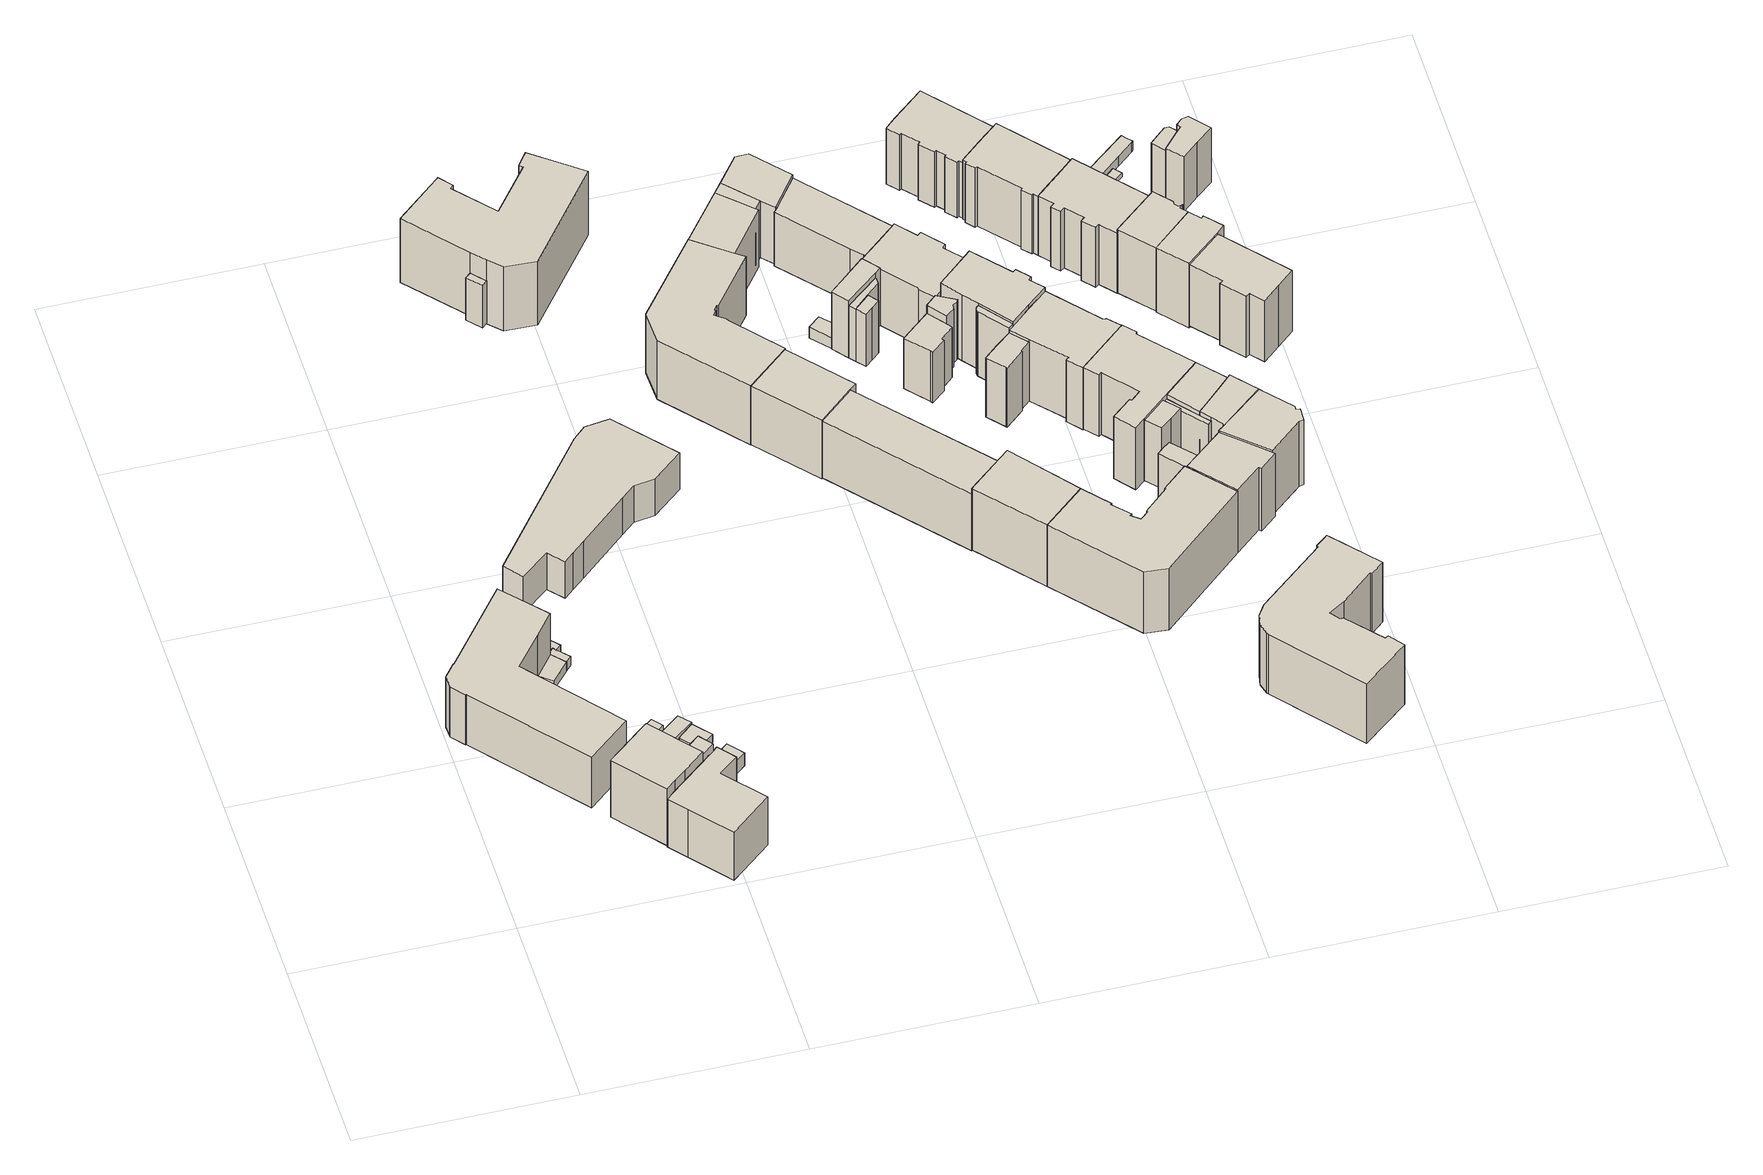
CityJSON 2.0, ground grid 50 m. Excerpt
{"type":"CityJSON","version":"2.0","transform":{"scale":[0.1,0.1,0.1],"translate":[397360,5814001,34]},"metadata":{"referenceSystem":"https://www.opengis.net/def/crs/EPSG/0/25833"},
"CityObjects":{
"building1":{"type":"Building","attributes":{"Gemeindeschluessel":"11000009","BezugspunktDach":"2200","function":"31001_1010","measuredHeight":15.33,"storeysAboveGround":3},"address":[{"country":"Germany","locality":"Berlin","thoroughfareNumber":"10, 9","thoroughfareName":"Baumschulenstraße"},{"country":"Germany","locality":"Berlin","thoroughfareNumber":"2, 2A","thoroughfareName":"Behringstraße"}],"geometry":[{"type":"Solid","lod":"1","boundaries":[[[[0,1,2,3,4,5,6,7,8,9,10,11,12,13,14]],[[15,16,17,18,19,20,21,22,23,24,25,26,27,28,29]],[[15,29,14,13]],[[16,15,13,12]],[[17,16,12,11]],[[18,17,11,10]],[[19,18,10,9]],[[20,19,9,8]],[[21,20,8,7]],[[22,21,7,6]],[[23,22,6,5]],[[24,23,5,4]],[[25,24,4,3]],[[26,25,3,2]],[[27,26,2,1]],[[28,27,1,0]],[[29,28,0,14]]]]}]},
"building2":{"type":"Building","attributes":{"Gemeindeschluessel":"11000009","function":"31001_1010"},"address":[{"country":"Germany","locality":"Berlin","thoroughfareNumber":"4","thoroughfareName":"Behringstraße"}],"children":["building2-1","building2-2"]},
"building2-1":{"type":"BuildingPart","attributes":{"BezugspunktDach":"2200","measuredHeight":18.3,"storeysAboveGround":4},"parents":["building2"],"geometry":[{"type":"MultiSurface","lod":"1","boundaries":[[[30,31,32,33,34,35,36,37]],[[38,39,40,41,42,43,44,45]],[[38,45,37,36]],[[39,38,36,35]],[[40,39,35,34]],[[46,47,48,49,40,34,33]],[[42,41,33,32]],[[43,42,32,31]],[[44,43,31,30]],[[45,44,30,37]],[[41,49,48,47,46]]]}]},
"building2-2":{"type":"BuildingPart","attributes":{"BezugspunktDach":"2200","measuredHeight":16.37,"storeysAboveGround":4},"parents":["building2"],"geometry":[{"type":"Solid","lod":"1","boundaries":[[[[46,50,51,47]],[[52,53,41,48]],[[52,48,47,51]],[[53,52,51,50]],[[41,53,50,46]],[[48,41,46,47]]]]}]},
"building3":{"type":"Building","attributes":{"Gemeindeschluessel":"11000009","BezugspunktDach":"2200","function":"31001_2723","measuredHeight":2.68,"storeysAboveGround":1},"address":[{"country":"Germany","locality":"Berlin","thoroughfareNumber":"9 (1)","thoroughfareName":"Baumschulenstraße"}],"geometry":[{"type":"Solid","lod":"1","boundaries":[[[[54,55,56,57]],[[58,59,60,61]],[[58,61,57,56]],[[59,58,56,55]],[[60,59,55,54]],[[61,60,54,57]]]]}]},
"building4":{"type":"Building","attributes":{"Gemeindeschluessel":"11000009","function":"31001_2054"},"address":[{"country":"Germany","locality":"Berlin","thoroughfareNumber":"97","thoroughfareName":"Baumschulenstraße"}],"children":["building4-1","building4-2"]},
"building4-1":{"type":"BuildingPart","attributes":{"BezugspunktDach":"2200","measuredHeight":4.42,"storeysAboveGround":1},"parents":["building4"],"geometry":[{"type":"MultiSurface","lod":"1","boundaries":[[[62,63,64,65,66,67]],[[68,69,70,71,72,17]],[[68,17,67,66]],[[69,68,66,65]],[[70,69,65,64]],[[73,74,70,64,63]],[[72,71,63,62]],[[17,72,62,67]],[[71,70,74,73]]]}]},
"building4-2":{"type":"BuildingPart","attributes":{"BezugspunktDach":"2200","measuredHeight":2.93,"storeysAboveGround":1},"parents":["building4"],"geometry":[{"type":"MultiSurface","lod":"1","boundaries":[[[75,76,77,78,74,73]],[[70,79,80,81,18,71]],[[79,70,74,78]],[[80,79,78,77]],[[81,80,77,76]],[[18,81,76,75]],[[71,18,75,73]],[[82,70,71,73,74]]]}]},
"building5":{"type":"Building","attributes":{"Gemeindeschluessel":"11000009","BezugspunktDach":"2200","function":"31001_2000","measuredHeight":2.66,"storeysAboveGround":1},"address":[{"country":"Germany","locality":"Berlin","thoroughfareNumber":"97 (1)","thoroughfareName":"Baumschulenstraße"}],"geometry":[{"type":"Solid","lod":"1","boundaries":[[[[56,55,83,77,76,75]],[[84,85,86,87,88,89]],[[84,89,75,76]],[[85,84,76,77]],[[86,85,77,83]],[[87,86,83,55]],[[88,87,55,56]],[[89,88,56,75]]]]}]},
"building6":{"type":"Building","attributes":{"Gemeindeschluessel":"11000009","BezugspunktDach":"2200","function":"31001_1010","measuredHeight":14.58,"storeysAboveGround":4},"address":[{"country":"Germany","locality":"Berlin","thoroughfareNumber":"6","thoroughfareName":"Behringstraße"}],"geometry":[{"type":"Solid","lod":"1","boundaries":[[[[90,91,92,93,94,95,96,97]],[[98,99,100,101,102,103,104,105]],[[98,105,97,96]],[[99,98,96,95]],[[100,99,95,94]],[[101,100,94,93]],[[102,101,93,92]],[[103,102,92,91]],[[104,103,91,90]],[[105,104,90,97]]]]}]},
"building7":{"type":"Building","attributes":{"Gemeindeschluessel":"11000009","BezugspunktDach":"2200","function":"31001_2463","measuredHeight":2.49,"storeysAboveGround":1},"address":[{"country":"Germany","locality":"Berlin","thoroughfareNumber":"9 (2)","thoroughfareName":"Baumschulenstraße"}],"geometry":[{"type":"Solid","lod":"1","boundaries":[[[[106,107,108,109]],[[110,111,112,113]],[[110,113,109,108]],[[111,110,108,107]],[[112,111,107,106]],[[113,112,106,109]]]]}]},
"building8":{"type":"Building","attributes":{"Gemeindeschluessel":"11000009","BezugspunktDach":"2200","function":"31001_2000","measuredHeight":3.86,"storeysAboveGround":1},"address":[{"country":"Germany","locality":"Berlin","thoroughfareNumber":"4 (1)","thoroughfareName":"Behringstraße"}],"geometry":[{"type":"Solid","lod":"1","boundaries":[[[[114,115,116,117,118,119]],[[120,121,122,53,52,123]],[[120,123,119,118]],[[121,120,118,117]],[[122,121,117,116]],[[53,122,116,115]],[[52,53,115,114]],[[123,52,114,119]]]]}]},
"building9":{"type":"Building","attributes":{"Gemeindeschluessel":"11000009","BezugspunktDach":"2200","function":"51009_1611","measuredHeight":2.6,"storeysAboveGround":0},"address":[{"country":"Germany","locality":"Berlin"}],"geometry":[{"type":"Solid","lod":"1","boundaries":[[[[124,125,126,127]],[[128,129,130,131]],[[128,131,127,126]],[[129,128,126,125]],[[130,129,125,124]],[[131,130,124,127]]]]}]},
"building10":{"type":"Building","attributes":{"Gemeindeschluessel":"11000009","BezugspunktDach":"2200","function":"51009_1611","measuredHeight":2.55,"storeysAboveGround":0},"address":[{"country":"Germany","locality":"Berlin"}],"geometry":[{"type":"Solid","lod":"1","boundaries":[[[[132,133,134,135]],[[136,137,138,139]],[[136,139,135,134]],[[137,136,134,133]],[[138,137,133,132]],[[139,138,132,135]]]]}]},
"building11":{"type":"Building","attributes":{"Gemeindeschluessel":"11000009","BezugspunktDach":"2200","function":"31001_2000","measuredHeight":3.91,"storeysAboveGround":1},"address":[{"country":"Germany","locality":"Berlin","thoroughfareNumber":"4 (2)","thoroughfareName":"Behringstraße"}],"geometry":[{"type":"Solid","lod":"1","boundaries":[[[[117,140,141,118]],[[142,143,144,145]],[[142,145,118,141]],[[143,142,141,140]],[[144,143,140,117]],[[145,144,117,118]]]]}]},
"building12":{"type":"Building","attributes":{"name":"S-Bhf. Baumschulenweg","Gemeindeschluessel":"11000009","BezugspunktDach":"2200","function":"31001_3095","measuredHeight":11.12,"storeysAboveGround":1},"address":[{"country":"Germany","locality":"Berlin","thoroughfareNumber":"98","thoroughfareName":"Baumschulenstraße"}],"geometry":[{"type":"Solid","lod":"1","boundaries":[[[[146,147,148,149,150,151,152,153,154,155,156,157,158]],[[159,160,161,162,163,164,165,166,167,168,169,170,171]],[[159,171,158,157]],[[160,159,157,156]],[[161,160,156,155]],[[162,161,155,154]],[[163,162,154,153]],[[164,163,153,152]],[[165,164,152,151]],[[166,165,151,150]],[[167,166,150,149]],[[168,167,149,148]],[[169,168,148,147]],[[170,169,147,146]],[[171,170,146,158]]]]}]},
"building13":{"type":"Building","attributes":{"Gemeindeschluessel":"11000009","function":"31001_1010"},"address":[{"country":"Germany","locality":"Berlin","thoroughfareNumber":"100","thoroughfareName":"Baumschulenstraße"},{"country":"Germany","locality":"Berlin","thoroughfareNumber":"1","thoroughfareName":"Stormstraße"}],"children":["building13-1","building13-2"]},
"building13-1":{"type":"BuildingPart","attributes":{"BezugspunktDach":"2200","measuredHeight":19.4,"storeysAboveGround":4},"parents":["building13"],"geometry":[{"type":"MultiSurface","lod":"1","boundaries":[[[172,173,174,175,176,177,178,179,180,181,182,183,184,185]],[[186,187,188,189,190,191,192,193,194,195,196,197,198,199]],[[186,199,185,184]],[[187,186,184,183]],[[188,187,183,182]],[[189,188,182,181]],[[190,189,181,180]],[[191,190,180,179]],[[192,191,179,178]],[[193,192,178,177]],[[194,193,177,176]],[[195,194,176,175]],[[196,195,175,174]],[[197,196,174,173]],[[200,201,202,203,204,198,197,173,172]],[[199,198,172,185]],[[204,203,202,201,200]]]}]},
"building13-2":{"type":"BuildingPart","attributes":{"BezugspunktDach":"2200","measuredHeight":12.88,"storeysAboveGround":4},"parents":["building13"],"geometry":[{"type":"MultiSurface","lod":"1","boundaries":[[[205,202,201,206]],[[204,203,207,208]],[[204,208,206,201]],[[207,203,202,205]],[[208,207,205,206]],[[209,203,204,201,202]]]}]},
"building14":{"type":"Building","attributes":{"Gemeindeschluessel":"11000009","BezugspunktDach":"2200","function":"31001_1010","measuredHeight":17.87,"storeysAboveGround":4},"address":[{"country":"Germany","locality":"Berlin","thoroughfareNumber":"8A","thoroughfareName":"Baumschulenstraße"},{"country":"Germany","locality":"Berlin","thoroughfareNumber":"1","thoroughfareName":"Glanzstraße"}],"geometry":[{"type":"Solid","lod":"1","boundaries":[[[[210,211,212,213,214,215,216,217,218,219,220,221,222,223,224]],[[225,226,227,228,229,230,231,232,233,234,235,236,237,238,239]],[[225,239,224,223]],[[226,225,223,222]],[[227,226,222,221]],[[228,227,221,220]],[[229,228,220,219]],[[230,229,219,218]],[[231,230,218,217]],[[232,231,217,216]],[[233,232,216,215]],[[234,233,215,214]],[[235,234,214,213]],[[236,235,213,212]],[[237,236,212,211]],[[238,237,211,210]],[[239,238,210,224]]]]}]},
"building15":{"type":"Building","attributes":{"Gemeindeschluessel":"11000009","BezugspunktDach":"2200","function":"31001_1010","measuredHeight":17.8,"storeysAboveGround":4},"address":[{"country":"Germany","locality":"Berlin","thoroughfareNumber":"2","thoroughfareName":"Glanzstraße"}],"geometry":[{"type":"Solid","lod":"1","boundaries":[[[[240,241,242,212,211]],[[243,244,245,246,247]],[[243,247,211,212]],[[244,243,212,242]],[[245,244,242,241]],[[246,245,241,240]],[[247,246,240,211]]]]}]},
"building16":{"type":"Building","attributes":{"Gemeindeschluessel":"11000009","BezugspunktDach":"2200","function":"31001_1010","measuredHeight":18.69,"storeysAboveGround":4},"address":[{"country":"Germany","locality":"Berlin","thoroughfareNumber":"3, 4","thoroughfareName":"Glanzstraße"}],"geometry":[{"type":"Solid","lod":"1","boundaries":[[[[248,249,250,251,252]],[[253,254,255,256,257]],[[253,257,252,251]],[[254,253,251,250]],[[255,254,250,249]],[[256,255,249,248]],[[257,256,248,252]]]]}]},
"building17":{"type":"Building","attributes":{"Gemeindeschluessel":"11000009","BezugspunktDach":"2200","function":"31001_2520","measuredHeight":3.29,"storeysAboveGround":1},"address":[{"country":"Germany","locality":"Berlin","thoroughfareNumber":"8 (1)","thoroughfareName":"Baumschulenstraße"}],"geometry":[{"type":"Solid","lod":"1","boundaries":[[[[258,259,260,261]],[[262,263,264,265]],[[262,265,261,260]],[[263,262,260,259]],[[264,263,259,258]],[[265,264,258,261]]]]}]},
"building18":{"type":"Building","attributes":{"Gemeindeschluessel":"11000009","BezugspunktDach":"2200","function":"31001_1010","measuredHeight":18.7,"storeysAboveGround":4},"address":[{"country":"Germany","locality":"Berlin","thoroughfareNumber":"5","thoroughfareName":"Glanzstraße"}],"geometry":[{"type":"Solid","lod":"1","boundaries":[[[[266,267,268,269,270]],[[271,272,273,274,275]],[[271,275,270,269]],[[272,271,269,268]],[[273,272,268,267]],[[274,273,267,266]],[[275,274,266,270]]]]}]},
"building19":{"type":"Building","attributes":{"Gemeindeschluessel":"11000009","function":"31001_1010"},"address":[{"country":"Germany","locality":"Berlin","thoroughfareNumber":"8","thoroughfareName":"Baumschulenstraße"},{"country":"Germany","locality":"Berlin","thoroughfareNumber":"1, 1A","thoroughfareName":"Scheiblerstraße"}],"children":["building19-1","building19-2","building19-3","building19-4"]},
"building19-1":{"type":"BuildingPart","attributes":{"BezugspunktDach":"2200","measuredHeight":18.01,"storeysAboveGround":4},"parents":["building19"],"geometry":[{"type":"Solid","lod":"1","boundaries":[[[[276,277,278,279,280,281,282,283,284,285,286,287]],[[288,289,290,291,292,293,294,295,296,297,298,299]],[[291,290,284,283]],[[292,291,283,282]],[[293,292,282,281]],[[294,293,281,280]],[[295,294,280,279]],[[296,295,279,278]],[[297,296,278,277]],[[298,297,277,276]],[[299,298,276,287]],[[288,299,287,286]],[[289,288,286,285]],[[290,289,285,284]]]]}]},
"building19-2":{"type":"BuildingPart","attributes":{"BezugspunktDach":"2200","measuredHeight":17.91,"storeysAboveGround":4},"parents":["building19"],"geometry":[{"type":"MultiSurface","lod":"1","boundaries":[[[300,301,302,303,304,305,306]],[[307,308,309,310,311,312,313]],[[307,313,306,305]],[[310,309,303,302]],[[311,310,302,301]],[[312,311,301,300]],[[313,312,300,306]],[[308,314,315,304]],[[315,316,314,307,305]],[[309,308,304,303]]]}]},
"building19-3":{"type":"BuildingPart","attributes":{"BezugspunktDach":"2200","measuredHeight":18.96,"storeysAboveGround":4},"parents":["building19"],"geometry":[{"type":"MultiSurface","lod":"1","boundaries":[[[315,303,317,318,319,305]],[[320,321,322,309,314,307]],[[320,307,305,319]],[[319,320,319,318]],[[309,322,317,303]],[[304,308,304,303,309,303,315]],[[307,305,315,314,315,305]],[[321,320,319,318]],[[323,322,324,321,318,317]],[[314,308,304,315]],[[309,303,304,308,325]]]}]},
"building19-4":{"type":"BuildingPart","attributes":{"BezugspunktDach":"2200","measuredHeight":17.32,"storeysAboveGround":4},"parents":["building19"],"geometry":[{"type":"MultiSurface","lod":"1","boundaries":[[[317,326,327,328,329,319]],[[330,331,290,288,322,320]],[[330,320,319,329]],[[331,330,329,328]],[[290,331,328,327]],[[288,286,285,284,327,326]],[[322,288,326,317]],[[289,285,286,288]],[[289,290,284,285]],[[320,321,318,319]],[[322,317,318,321]]]}]},
"building20":{"type":"Building","attributes":{"Gemeindeschluessel":"11000009","function":"31001_1010"},"address":[{"country":"Germany","locality":"Berlin","thoroughfareNumber":"2","thoroughfareName":"Scheiblerstraße"}],"children":["building20-1","building20-2","building20-3","building20-4"]},
"building20-1":{"type":"BuildingPart","attributes":{"BezugspunktDach":"2200","measuredHeight":18.71,"storeysAboveGround":4},"parents":["building20"],"geometry":[{"type":"Solid","lod":"1","boundaries":[[[[332,333,334,335,336,337,338,339,340,341,342,343,344,345]],[[296,346,294,347,348,349,350,351,352,353,354,355,356,357]],[[296,357,345,344]],[[346,296,344,343]],[[294,346,343,342]],[[347,294,342,341]],[[348,347,341,340]],[[349,348,340,339]],[[350,349,339,338]],[[351,350,338,337]],[[352,351,337,336]],[[353,352,336,335]],[[354,353,335,334]],[[355,354,334,333]],[[356,355,333,332]],[[357,356,332,345]]]]}]},
"building20-2":{"type":"BuildingPart","attributes":{"BezugspunktDach":"2200","measuredHeight":17.47,"storeysAboveGround":4},"parents":["building20"],"geometry":[{"type":"MultiSurface","lod":"1","boundaries":[[[358,359,360,361,362,363]],[[364,357,356,365,366,367]],[[364,367,363,362]],[[357,364,362,361]],[[332,345,357,361,360]],[[365,356,360,359]],[[366,368,369,359,358]],[[367,366,358,363]],[[356,357,345,332]],[[365,369,368,366,370]]]}]},
"building20-3":{"type":"BuildingPart","attributes":{"BezugspunktDach":"2200","measuredHeight":16.08,"storeysAboveGround":4},"parents":["building20"],"geometry":[{"type":"MultiSurface","lod":"1","boundaries":[[[371,372,373,369,368]],[[365,374,375,376,366]],[[374,365,369,373]],[[375,374,373,372]],[[377,378,379,372,371]],[[366,376,371,368]],[[365,366,368,369,380]],[[376,381,378,377]],[[381,375,379,378]]]}]},
"building20-4":{"type":"BuildingPart","attributes":{"BezugspunktDach":"2200","measuredHeight":16.76,"storeysAboveGround":4},"parents":["building20"],"geometry":[{"type":"Solid","lod":"1","boundaries":[[[[382,383,384,379,378,377]],[[381,375,385,386,387,376]],[[385,375,379,384]],[[386,385,384,383]],[[387,386,383,382]],[[376,387,382,377]],[[381,376,377,378]],[[381,378,379,375]]]]}]},
"building21":{"type":"Building","attributes":{"Gemeindeschluessel":"11000009","BezugspunktDach":"2200","function":"31001_1010","measuredHeight":18.66,"storeysAboveGround":4},"address":[{"country":"Germany","locality":"Berlin","thoroughfareNumber":"6","thoroughfareName":"Glanzstraße"},{"country":"Germany","locality":"Berlin","thoroughfareNumber":"12","thoroughfareName":"Rodelbergweg"}],"geometry":[{"type":"Solid","lod":"1","boundaries":[[[[388,389,390,391,392,393,394,395,396,397,398,399,400,267,266]],[[273,401,402,403,404,405,406,407,408,409,410,411,412,413,274]],[[273,274,266,267]],[[401,273,267,400]],[[402,401,400,399]],[[403,402,399,398]],[[404,403,398,397]],[[405,404,397,396]],[[406,405,396,395]],[[407,406,395,394]],[[408,407,394,393]],[[409,408,393,392]],[[410,409,392,391]],[[411,410,391,390]],[[412,411,390,389]],[[413,412,389,388]],[[274,413,388,266]]]]}]},
"building22":{"type":"Building","attributes":{"Gemeindeschluessel":"11000009","function":"31001_1010"},"address":[{"country":"Germany","locality":"Berlin","thoroughfareNumber":"3","thoroughfareName":"Scheiblerstraße"}],"children":["building22-1","building22-2","building22-3","building22-4"]},
"building22-1":{"type":"BuildingPart","attributes":{"BezugspunktDach":"2200","measuredHeight":20.81,"storeysAboveGround":4},"parents":["building22"],"geometry":[{"type":"MultiSurface","lod":"1","boundaries":[[[414,415,416,417,418,419,420,421,422,423,424,425]],[[426,351,427,428,429,430,431,432,433,434,435,436]],[[426,436,425,424]],[[351,426,424,423]],[[427,351,423,422]],[[428,427,422,421]],[[429,428,421,420]],[[430,429,420,419]],[[431,430,419,418]],[[432,431,418,417]],[[433,432,417,416]],[[437,438,416,415]],[[435,434,415,414]],[[436,435,414,425]],[[434,433,438,437]]]}]},
"building22-2":{"type":"BuildingPart","attributes":{"BezugspunktDach":"2200","measuredHeight":17.67,"storeysAboveGround":4},"parents":["building22"],"geometry":[{"type":"MultiSurface","lod":"1","boundaries":[[[439,440,441,442,443,444,445,446,447]],[[448,449,450,451,452,453,454,455,456]],[[448,456,447,446]],[[451,450,444,443]],[[452,451,443,442]],[[453,452,442,441]],[[454,453,441,440]],[[455,454,440,439]],[[456,455,439,447]],[[449,448,457,446,445]],[[450,449,445,444]]]}]},
"building22-3":{"type":"BuildingPart","attributes":{"BezugspunktDach":"2200","measuredHeight":19.5,"storeysAboveGround":4},"parents":["building22"],"geometry":[{"type":"Solid","lod":"1","boundaries":[[[[458,459,460,438,437,461,462,463,464,465]],[[466,467,468,469,434,433,470,471,472,473]],[[466,473,465,464]],[[467,466,464,463]],[[468,467,463,462]],[[469,468,462,461]],[[434,469,461,437]],[[470,433,438,460]],[[471,470,460,459]],[[472,471,459,458]],[[473,472,458,465]],[[434,437,438,433]]]]}]},
"building22-4":{"type":"BuildingPart","attributes":{"BezugspunktDach":"2200","measuredHeight":17.85,"storeysAboveGround":4},"parents":["building22"],"geometry":[{"type":"MultiSurface","lod":"1","boundaries":[[[474,475,476,477,478,479,480,481]],[[482,353,483,484,485,486,450,448]],[[482,448,481,480]],[[353,482,480,479]],[[483,353,479,478]],[[484,483,478,477]],[[485,484,477,476]],[[486,485,476,475]],[[450,486,475,474]],[[446,445,444,487,474,481]],[[488,448,489,449,445,446]],[[449,450,487,444,445]]]}]},
"building23":{"type":"Building","attributes":{"Gemeindeschluessel":"11000009","function":"31001_1010"},"address":[{"country":"Germany","locality":"Berlin","thoroughfareNumber":"4","thoroughfareName":"Scheiblerstraße"}],"children":["building23-1","building23-2"]},
"building23-1":{"type":"BuildingPart","attributes":{"BezugspunktDach":"2200","measuredHeight":19.71,"storeysAboveGround":4},"parents":["building23"],"geometry":[{"type":"Solid","lod":"1","boundaries":[[[[490,491,492,493,494,495,496,497,498,499,500,501,502]],[[503,504,505,506,507,508,509,510,511,512,513,514,515]],[[503,515,502,501]],[[504,503,501,500]],[[505,504,500,499]],[[506,505,499,498]],[[507,506,498,497]],[[508,507,497,496]],[[509,508,496,495]],[[510,509,495,494]],[[511,510,494,493]],[[512,511,493,492]],[[513,512,492,491]],[[514,513,491,490]],[[515,516,517,514,490,502]],[[514,517,516,515]]]]}]},
"building23-2":{"type":"BuildingPart","attributes":{"BezugspunktDach":"2200","measuredHeight":20.09,"storeysAboveGround":4},"parents":["building23"],"geometry":[{"type":"MultiSurface","lod":"1","boundaries":[[[518,519,520,521,517,516,522,523]],[[524,515,514,525,526,527,528,529]],[[524,529,523,522]],[[515,524,522,516]],[[525,514,517,521]],[[526,525,521,520]],[[527,526,520,519]],[[528,527,519,518]],[[529,528,518,523]],[[530,514,515,531,516,517]]]}]},
"building24":{"type":"Building","attributes":{"Gemeindeschluessel":"11000009","BezugspunktDach":"2200","function":"31001_1010","measuredHeight":18.22,"storeysAboveGround":4},"address":[{"country":"Germany","locality":"Berlin","thoroughfareNumber":"7","thoroughfareName":"Glanzstraße"},{"country":"Germany","locality":"Berlin","thoroughfareNumber":"11","thoroughfareName":"Rodelbergweg"}],"geometry":[{"type":"Solid","lod":"1","boundaries":[[[[532,533,534,535,536,537,538,539,540,541,542,543,544,545,546,547,548,549,550,551]],[[552,553,554,555,556,557,558,559,560,561,562,563,564,565,566,567,568,569,570,571]],[[552,571,551,550]],[[553,552,550,549]],[[554,553,549,548]],[[555,554,548,547]],[[556,555,547,546]],[[557,556,546,545]],[[558,557,545,544]],[[559,558,544,543]],[[560,559,543,542]],[[561,560,542,541]],[[562,561,541,540]],[[563,562,540,539]],[[564,563,539,538]],[[565,564,538,537]],[[566,565,537,536]],[[567,566,536,535]],[[568,567,535,534]],[[569,568,534,533]],[[570,569,533,532]],[[571,570,532,551]]]]}]},
"building25":{"type":"Building","attributes":{"Gemeindeschluessel":"11000009","BezugspunktDach":"2200","function":"31001_1010","measuredHeight":18.77,"storeysAboveGround":4},"address":[{"country":"Germany","locality":"Berlin","thoroughfareNumber":"5","thoroughfareName":"Scheiblerstraße"}],"geometry":[{"type":"Solid","lod":"1","boundaries":[[[[572,573,574,575,576,577,578,579,580,581,582,583,584,585]],[[586,587,588,589,590,591,592,593,594,595,596,597,598,599]],[[586,599,585,584]],[[587,586,584,583]],[[588,587,583,582]],[[589,588,582,581]],[[590,589,581,580]],[[591,590,580,579]],[[592,591,579,578]],[[593,592,578,577]],[[594,593,577,576]],[[595,594,576,575]],[[596,595,575,574]],[[597,596,574,573]],[[598,597,573,572]],[[599,598,572,585]]]]}]},
"building26":{"type":"Building","attributes":{"Gemeindeschluessel":"11000009","BezugspunktDach":"2200","function":"31001_1010","measuredHeight":18.73,"storeysAboveGround":4},"address":[{"country":"Germany","locality":"Berlin","thoroughfareNumber":"28","thoroughfareName":"Scheiblerstraße"}],"geometry":[{"type":"Solid","lod":"1","boundaries":[[[[600,601,602,603,604,605,606,607,608,609,610,611,612,613,614,615,616,617,618]],[[619,620,621,622,623,624,625,626,627,628,629,630,631,632,633,634,635,636,637]],[[619,637,618,617]],[[620,619,617,616]],[[621,620,616,615]],[[622,621,615,614]],[[623,622,614,613]],[[624,623,613,612]],[[625,624,612,611]],[[626,625,611,610]],[[627,626,610,609]],[[628,627,609,608]],[[629,628,608,607]],[[630,629,607,606]],[[631,630,606,605]],[[632,631,605,604]],[[633,632,604,603]],[[634,633,603,602]],[[635,634,602,601]],[[636,635,601,600]],[[637,636,600,618]]]]}]},
"building27":{"type":"Building","attributes":{"Gemeindeschluessel":"11000009","function":"31001_1010"},"address":[{"country":"Germany","locality":"Berlin","thoroughfareNumber":"10","thoroughfareName":"Rodelbergweg"},{"country":"Germany","locality":"Berlin","thoroughfareNumber":"6","thoroughfareName":"Scheiblerstraße"}],"children":["building27-1","building27-2","building27-3","building27-4","building27-5","building27-6","building27-7"]},
"building27-1":{"type":"BuildingPart","attributes":{"BezugspunktDach":"2200","measuredHeight":21.29,"storeysAboveGround":4},"parents":["building27"],"geometry":[{"type":"MultiSurface","lod":"1","boundaries":[[[638,639,640,641,642,643,644,645,646]],[[647,648,649,650,651,652,653,654,655]],[[647,655,646,645]],[[648,647,645,644]],[[650,656,657,642]],[[651,650,642,641]],[[652,651,641,640]],[[653,652,640,639]],[[654,653,639,638]],[[655,654,638,646]],[[649,648,644,643]],[[649,643,657,656]]]}]},
"building27-2":{"type":"BuildingPart","attributes":{"BezugspunktDach":"2200","measuredHeight":19.7,"storeysAboveGround":4},"parents":["building27"],"geometry":[{"type":"MultiSurface","lod":"1","boundaries":[[[658,659,660,661,662,663,664,665,666,667]],[[668,669,670,671,672,673,674,675,656,648]],[[668,648,667,666]],[[669,676,677,678,679,668,666,665],[676,669,680,677]],[[681,680,669,665,664]],[[671,670,664,663]],[[672,671,663,662]],[[673,672,662,661]],[[674,673,661,660]],[[675,674,660,659]],[[656,675,659,658]],[[644,643,657,658,667]],[[680,669,676,677]],[[682,678,677,676]],[[668,679,678,682]],[[670,669,680,681]],[[648,649,643,644]],[[649,656,657,643,683]]]}]},
"building27-3":{"type":"BuildingPart","attributes":{"BezugspunktDach":"2200","measuredHeight":19.8,"storeysAboveGround":4},"parents":["building27"],"geometry":[{"type":"MultiSurface","lod":"1","boundaries":[[[684,685,679,678,677,680,681,686,687,688,689,690,691]],[[692,693,694,695,696,670,669,676,682,668,697,698,699]],[[695,694,688,687]],[[696,695,687,686]],[[670,696,686,681]],[[697,668,679,685]],[[698,697,685,684]],[[700,701,698,684,691]],[[692,699,691,690]],[[693,702,692,690,689]],[[693,689,688,694]],[[669,670,681,680]],[[676,669,680,677]],[[682,676,703,677,678]],[[668,704,682,678,679]],[[699,698,701,700]]]}]},
"building27-4":{"type":"BuildingPart","attributes":{"BezugspunktDach":"2200","measuredHeight":19.83,"storeysAboveGround":4},"parents":["building27"],"geometry":[{"type":"MultiSurface","lod":"1","boundaries":[[[705,706,580,707,708,709]],[[710,711,712,694,699,713]],[[710,713,709,708]],[[711,710,708,707]],[[712,711,707,580]],[[694,712,580,706]],[[699,691,690,689,688,694,706,705]],[[714,700,699,705,709]],[[715,692,690,691,699]],[[692,693,689,690,716]],[[717,693,694,688,689]],[[713,699,700,714]]]}]},
"building27-5":{"type":"BuildingPart","attributes":{"BezugspunktDach":"2200","measuredHeight":17.56,"storeysAboveGround":4},"parents":["building27"],"geometry":[{"type":"MultiSurface","lod":"1","boundaries":[[[718,719,701,714,720]],[[713,698,721,722,723]],[[713,723,720,714]],[[721,698,701,719]],[[722,721,719,718]],[[698,699,700,701]],[[713,714,700,699]],[[723,722,718,720]]]}]},
"building27-6":{"type":"BuildingPart","attributes":{"BezugspunktDach":"2200","measuredHeight":20.04,"storeysAboveGround":4},"parents":["building27"],"geometry":[{"type":"MultiSurface","lod":"1","boundaries":[[[724,725,726,727,728,729]],[[730,723,722,731,732,733]],[[730,733,729,728]],[[723,730,728,727]],[[718,720,723,727,726]],[[731,722,726,725]],[[732,731,725,724]],[[733,732,724,729]],[[722,723,720,718]]]}]},
"building27-7":{"type":"BuildingPart","attributes":{"BezugspunktDach":"2200","measuredHeight":19.49,"storeysAboveGround":4},"parents":["building27"],"geometry":[{"type":"Solid","lod":"1","boundaries":[[[[734,735,736,737,738,739,740]],[[741,742,647,743,655,744,745]],[[741,745,740,739]],[[742,741,739,738]],[[647,742,738,737]],[[743,647,737,736]],[[655,743,736,735]],[[744,655,735,734]],[[745,744,734,740]]]]}]},
"building28":{"type":"Building","attributes":{"Gemeindeschluessel":"11000009","BezugspunktDach":"2200","function":"31001_1010","measuredHeight":19.66,"storeysAboveGround":4},"address":[{"country":"Germany","locality":"Berlin","thoroughfareNumber":"27","thoroughfareName":"Scheiblerstraße"}],"geometry":[{"type":"Solid","lod":"1","boundaries":[[[[746,747,748,749,750,751,752,753,754,755,756,757,758,759,760]],[[761,762,763,764,765,766,767,768,769,770,771,772,773,774,775]],[[761,775,760,759]],[[762,761,759,758]],[[763,762,758,757]],[[764,763,757,756]],[[765,764,756,755]],[[766,765,755,754]],[[767,766,754,753]],[[768,767,753,752]],[[769,768,752,751]],[[770,769,751,750]],[[771,770,750,749]],[[772,771,749,748]],[[773,772,748,747]],[[774,773,747,746]],[[775,774,746,760]]]]}]},
"building29":{"type":"Building","attributes":{"Gemeindeschluessel":"11000009","BezugspunktDach":"2200","function":"31001_1010","measuredHeight":19.84,"storeysAboveGround":4},"address":[{"country":"Germany","locality":"Berlin","thoroughfareNumber":"26","thoroughfareName":"Scheiblerstraße"}],"geometry":[{"type":"Solid","lod":"1","boundaries":[[[[776,777,778,779,780,781,782,783,784,785,786,787,788,789,790,791,792]],[[793,794,764,795,796,797,798,799,800,801,802,803,804,805,806,807,766]],[[793,766,792,791]],[[794,793,791,790]],[[764,794,790,789]],[[795,764,789,788]],[[796,795,788,787]],[[797,796,787,786]],[[798,797,786,785]],[[799,798,785,784]],[[800,799,784,783]],[[801,800,783,782]],[[802,801,782,781]],[[803,802,781,780]],[[804,803,780,779]],[[805,804,779,778]],[[806,805,778,777]],[[807,806,777,776]],[[766,807,776,792]]]]}]},
"building30":{"type":"Building","attributes":{"Gemeindeschluessel":"11000009","function":"31001_1010"},"address":[{"country":"Germany","locality":"Berlin","thoroughfareNumber":"25","thoroughfareName":"Scheiblerstraße"}],"children":["building30-1","building30-2"]},
"building30-1":{"type":"BuildingPart","attributes":{"BezugspunktDach":"2200","measuredHeight":19.63,"storeysAboveGround":5},"parents":["building30"],"geometry":[{"type":"MultiSurface","lod":"1","boundaries":[[[808,809,810,811,812,813,814]],[[815,816,817,818,819,820,821]],[[815,821,814,822,823]],[[816,815,813,812]],[[817,816,812,811]],[[818,817,811,810]],[[819,818,810,809]],[[820,819,809,808]],[[821,820,808,814]],[[823,822,814,813]]]}]},
"building30-2":{"type":"BuildingPart","attributes":{"BezugspunktDach":"2200","measuredHeight":19.29,"storeysAboveGround":5},"parents":["building30"],"geometry":[{"type":"Solid","lod":"1","boundaries":[[[[814,813,824,825,826,827,828,829,830,831]],[[832,833,834,835,836,837,838,823,822,839]],[[832,839,831,830]],[[833,832,830,829]],[[834,833,829,828]],[[835,834,828,827]],[[836,835,827,826]],[[837,836,826,825]],[[838,837,825,824]],[[823,838,824,813]],[[839,822,814,831]],[[823,813,814,822]]]]}]},
"building31":{"type":"Building","attributes":{"Gemeindeschluessel":"11000009","BezugspunktDach":"2200","function":"31001_1010","measuredHeight":20.25,"storeysAboveGround":4},"address":[{"country":"Germany","locality":"Berlin","thoroughfareNumber":"24","thoroughfareName":"Scheiblerstraße"}],"geometry":[{"type":"Solid","lod":"1","boundaries":[[[[840,841,842,843,844,845,846,847,848,849]],[[850,851,852,853,854,855,856,857,858,859]],[[850,859,849,848]],[[851,850,848,847]],[[852,851,847,846]],[[853,852,846,845]],[[854,853,845,844]],[[855,854,844,843]],[[856,855,843,842]],[[857,856,842,841]],[[858,857,841,840]],[[859,858,840,849]]]]}]},
"building32":{"type":"Building","attributes":{"Gemeindeschluessel":"11000009","BezugspunktDach":"2200","function":"31001_2000","measuredHeight":1.12,"storeysAboveGround":1},"address":[{"country":"Germany","locality":"Berlin","thoroughfareNumber":"254 (1)","thoroughfareName":"Köpenicker Landstraße"}],"geometry":[{"type":"Solid","lod":"1","boundaries":[[[[860,861,862,863]],[[864,865,866,867]],[[864,867,863,862]],[[865,864,862,861]],[[866,865,861,860]],[[867,866,860,863]]]]}]},
"building33":{"type":"Building","attributes":{"Gemeindeschluessel":"11000009","BezugspunktDach":"2200","function":"31001_2000","measuredHeight":3.61,"storeysAboveGround":1},"address":[{"country":"Germany","locality":"Berlin","thoroughfareNumber":"252 (2)","thoroughfareName":"Köpenicker Landstraße"}],"geometry":[{"type":"Solid","lod":"1","boundaries":[[[[868,869,870,871,872,873,874,875]],[[876,877,878,879,880,881,882,883]],[[876,883,875,874]],[[877,876,874,873]],[[878,877,873,872]],[[879,878,872,871]],[[880,879,871,870]],[[881,880,870,869]],[[882,881,869,868]],[[883,882,868,875]]]]}]},
"building34":{"type":"Building","attributes":{"Gemeindeschluessel":"11000009","function":"31001_1010"},"address":[{"country":"Germany","locality":"Berlin","thoroughfareNumber":"254 (2)","thoroughfareName":"Köpenicker Landstraße"}],"children":["building34-1","building34-2"]},
"building34-1":{"type":"BuildingPart","attributes":{"BezugspunktDach":"2200","measuredHeight":18.44,"storeysAboveGround":4},"parents":["building34"],"geometry":[{"type":"MultiSurface","lod":"1","boundaries":[[[884,885,886,887,888,889,890,891,892,893,894]],[[895,896,897,898,899,900,901,902,903,904,905]],[[895,905,894,893]],[[906,907,893,892]],[[908,906,896,892,891]],[[898,909,908,897,891,890]],[[899,898,890,889]],[[900,899,889,888]],[[901,900,888,887]],[[902,901,887,886]],[[903,902,886,885]],[[904,903,885,884]],[[905,904,884,894]],[[896,895,907,906]],[[897,896,906,908]],[[897,908,909,898]]]}]},
"building34-2":{"type":"BuildingPart","attributes":{"BezugspunktDach":"2200","measuredHeight":14.81,"storeysAboveGround":4},"parents":["building34"],"geometry":[{"type":"MultiSurface","lod":"1","boundaries":[[[907,908,909,910,911,912]],[[913,914,898,897,895,915]],[[913,915,912,911]],[[914,913,911,910]],[[898,914,910,909]],[[915,895,907,912]],[[897,898,909,908]],[[896,906,907,895]],[[897,908,906,896]]]}]}
},
"vertices":[
[9,594,163],[10,569,163],[10,566,163],[36,535,163],[37,536,163],[242,289,163],[341,373,163],[166,584,163],[227,661,163],[269,715,163],[265,719,163],[181,814,163],[35,627,163],[34,628,163],[9,596,163],[34,628,10],[35,627,10],[181,814,10],[265,719,10],[269,715,10],[227,661,10],[166,584,10],[341,373,10],[242,289,10],[37,536,10],[36,535,10],[10,566,10],[10,569,10],[9,594,10],[9,596,10],
[366,140,184],[389,160,184],[416,182,184],[466,224,184],[374,335,184],[350,316,184],[324,294,184],[273,252,184],[324,294,11],[350,316,11],[374,335,11],[466,224,11],[416,182,11],[389,160,11],[366,140,11],[273,252,11],[466,224,175],[441,254,175],[441,254,11],[460,231,11],
[496,248,175],[471,279,175],[471,279,11],[496,248,11],
[257,639,39],[296,684,39],[269,715,39],[227,661,39],[269,715,12],[296,684,12],[257,639,12],[227,661,12],
[209,783,47],[236,752,47],[261,775,47],[271,784,47],[221,845,47],[181,814,47],[221,845,10],[271,784,10],[261,775,10],[236,752,10],[209,783,10],[236,752,39],[261,775,39],
[265,719,39],[279,731,39],[285,724,39],[297,735,39],[297,735,10],[285,724,10],[279,731,10],[261,775,38],
[309,697,39],[279,731,13],[285,724,13],[309,697,13],[296,684,13],[269,715,13],[265,719,13],
[400,99,154],[475,9,154],[571,89,154],[493,182,154],[538,218,154],[506,257,154],[496,248,154],[366,140,154],[496,248,8],[506,257,8],[538,218,8],[493,182,8],[571,89,8],[475,9,8],[400,99,8],[366,140,8],
[408,424,39],[443,453,39],[424,477,39],[388,448,39],[424,477,14],[443,453,14],[408,424,14],[388,448,14],
[471,279,49],[496,248,49],[506,257,49],[536,282,49],[507,317,49],[467,284,49],[507,317,11],[536,282,11],[506,257,11],[467,284,11],
[456,408,40],[503,445,40],[480,471,40],[433,434,40],[480,471,14],[503,445,14],[456,408,14],[433,434,14],
[500,370,39],[536,401,39],[502,441,39],[466,410,39],[502,441,14],[536,401,14],[500,370,14],[466,410,14],
[584,322,49],[555,357,49],[555,357,10],[584,322,10],[536,282,10],[507,317,10],
[255,877,114],[321,931,114],[352,896,114],[375,917,114],[405,943,114],[517,1043,114],[549,1071,114],[597,1078,114],[667,1137,114],[552,1271,114],[494,1263,114],[464,1235,114],[222,919,114],[464,1235,3],[494,1263,3],[552,1271,3],[667,1137,3],[597,1078,3],[549,1071,3],[517,1043,3],[405,943,3],[375,917,3],[352,896,3],[321,931,3],[255,877,3],[222,919,3],
[376,1736,200],[403,1705,200],[432,1676,200],[505,1673,200],[677,1897,200],[564,1984,200],[541,1952,200],[549,1945,200],[464,1835,200],[385,1925,200],[393,1932,200],[367,1963,200],[364,1960,200],[260,1869,200],[364,1960,6],[367,1963,6],[393,1932,6],[385,1925,6],[464,1835,6],[549,1945,6],[541,1952,6],[564,1984,6],[677,1897,6],[505,1673,6],[432,1676,6],[403,1705,6],[376,1736,6],[260,1869,6],[376,1736,115],[376,1736,137],[403,1705,137],[403,1705,8],[376,1736,8],
[391,1694,137],[363,1725,137],[391,1694,8],[363,1725,8],[403,1705,38],
[691,1401,183],[845,1221,183],[942,1305,183],[944,1307,183],[850,1418,183],[847,1423,183],[825,1440,183],[832,1451,183],[830,1454,183],[838,1466,183],[842,1464,183],[935,1586,183],[915,1601,183],[831,1666,183],[688,1481,183],[831,1666,4],[915,1601,4],[935,1586,4],[842,1464,4],[838,1466,4],[830,1454,4],[832,1451,4],[825,1440,4],[847,1423,4],[850,1418,4],[944,1307,4],[942,1305,4],[845,1221,4],[691,1401,4],[688,1481,4],
[963,1085,183],[1044,1156,183],[1059,1169,183],[942,1305,5],[1059,1169,5],[1044,1156,5],[963,1085,5],[845,1221,5],
[1210,797,182],[1252,833,182],[1293,869,182],[1044,1156,182],[963,1085,182],[1044,1156,9],[1293,869,9],[1252,833,9],[1210,797,9],[963,1085,9],
[1081,1440,43],[1110,1465,43],[1071,1506,43],[1044,1482,43],[1071,1506,10],[1110,1465,10],[1081,1440,10],[1044,1482,10],
[1334,653,199],[1430,736,199],[1311,884,199],[1293,869,199],[1210,797,199],[1293,869,12],[1311,884,12],[1430,736,12],[1334,653,12],[1210,797,12],
[1155,1559,173],[1177,1534,173],[1182,1528,173],[1221,1562,173],[1261,1597,173],[1254,1603,173],[1231,1629,173],[1108,1772,173],[1093,1789,173],[1061,1746,173],[1033,1708,173],[1029,1704,173],[1033,1708,9],[1061,1746,9],[1093,1789,9],[1108,1772,9],[1231,1629,9],[1254,1603,9],[1261,1597,9],[1221,1562,9],[1182,1528,9],[1177,1534,9],[1155,1559,9],[1029,1704,9],
[873,1633,182],[915,1601,182],[997,1710,182],[992,1715,182],[959,1747,182],[921,1783,182],[831,1666,182],[921,1783,9],[959,1747,9],[992,1715,9],[997,1710,9],[915,1601,9],[873,1633,9],[831,1666,9],[957,1749,9],[957,1749,182],[957,1749,41],
[1007,1735,182],[973,1771,182],[940,1807,182],[940,1807,9],[973,1771,9],[1007,1735,9],[1007,1735,124],[1004,1739,9],[968,1738,9],
[1033,1708,182],[1093,1789,182],[1020,1873,182],[989,1872,182],[989,1872,9],[1020,1873,9],
[1198,1479,181],[1260,1404,181],[1260,1400,181],[1287,1368,181],[1337,1411,181],[1385,1453,181],[1341,1503,181],[1348,1511,181],[1308,1558,181],[1299,1551,181],[1261,1597,181],[1215,1556,181],[1182,1528,181],[1168,1516,181],[1215,1556,9],[1299,1551,9],[1308,1558,9],[1348,1511,9],[1341,1503,9],[1385,1453,9],[1337,1411,9],[1287,1368,9],[1260,1400,9],[1260,1404,9],[1198,1479,9],[1168,1516,9],
[1109,1405,183],[1185,1468,183],[1198,1479,183],[1168,1516,183],[1110,1465,183],[1081,1440,183],[1110,1465,9],[1185,1468,9],[1109,1405,9],[1081,1440,9],[1109,1405,169],[1185,1468,169],[1114,1409,9],
[1120,1392,169],[1156,1424,169],[1185,1450,169],[1185,1450,9],[1156,1424,9],[1120,1392,9],[1120,1392,168],[1138,1408,168],[1156,1424,168],[1185,1468,67],[1138,1408,9],
[1138,1371,168],[1155,1386,168],[1173,1402,168],[1173,1402,9],[1155,1386,9],[1138,1371,9],
[1494,468,199],[1548,464,199],[1746,640,199],[1658,741,199],[1600,690,199],[1602,688,199],[1546,637,199],[1548,634,199],[1529,617,199],[1509,633,199],[1514,637,199],[1478,675,199],[1481,677,199],[1481,677,12],[1478,675,12],[1514,637,12],[1509,633,12],[1529,617,12],[1548,634,12],[1546,637,12],[1602,688,12],[1600,690,12],[1658,741,12],[1746,640,12],[1548,464,12],[1494,468,12],
[1337,1334,209],[1363,1301,209],[1419,1230,209],[1464,1270,209],[1510,1309,209],[1483,1340,209],[1490,1346,209],[1464,1376,209],[1457,1370,209],[1385,1453,209],[1343,1416,209],[1302,1380,209],[1343,1416,9],[1457,1370,9],[1464,1376,9],[1490,1346,9],[1483,1340,9],[1510,1309,9],[1464,1270,9],[1419,1230,9],[1363,1301,9],[1337,1334,9],[1302,1380,9],[1363,1301,204],[1419,1230,204],
[1241,1238,162],[1245,1233,162],[1277,1260,162],[1273,1266,162],[1303,1293,162],[1295,1305,162],[1283,1320,162],[1263,1346,162],[1197,1289,162],[1263,1346,9],[1283,1320,9],[1295,1305,9],[1303,1293,9],[1273,1266,9],[1277,1260,9],[1245,1233,9],[1241,1238,9],[1197,1289,9],[1263,1346,53],
[1356,1285,204],[1357,1282,204],[1408,1221,204],[1361,1299,204],[1358,1297,204],[1356,1294,204],[1355,1291,204],[1355,1288,204],[1355,1291,9],[1356,1294,9],[1358,1297,9],[1361,1299,9],[1408,1221,9],[1357,1282,9],[1356,1285,9],[1355,1288,9],
[1295,1305,187],[1314,1321,187],[1315,1331,187],[1327,1340,187],[1329,1344,187],[1287,1368,187],[1284,1365,187],[1263,1346,187],[1284,1365,9],[1329,1344,9],[1327,1340,9],[1315,1331,9],[1314,1321,9],[1295,1305,102],[1263,1346,102],[1282,1321,9],
[1441,1183,198],[1507,1110,198],[1500,1105,198],[1528,1073,198],[1585,1123,198],[1635,1166,198],[1639,1170,198],[1613,1198,198],[1607,1197,198],[1510,1309,198],[1459,1265,198],[1408,1221,198],[1408,1220,198],[1408,1221,10],[1459,1265,10],[1510,1309,10],[1607,1197,10],[1613,1198,10],[1639,1170,10],[1635,1166,10],[1585,1123,10],[1528,1073,10],[1500,1105,10],[1507,1110,10],[1441,1183,10],[1408,1220,10],[1408,1220,190],[1441,1183,190],
[1375,1124,190],[1376,1122,190],[1419,1160,190],[1418,1163,190],[1374,1192,190],[1341,1163,190],[1374,1192,10],[1418,1163,10],[1419,1160,10],[1376,1122,10],[1375,1124,10],[1341,1163,10],[1441,1183,44],[1408,1220,100],
[1696,230,197],[1699,226,197],[1859,33,197],[1966,121,197],[1940,155,197],[1932,150,197],[1863,230,197],[1856,229,197],[1839,251,197],[1877,276,197],[1952,341,197],[1955,338,197],[1985,364,197],[1897,465,197],[1893,470,197],[1865,447,197],[1867,443,197],[1712,311,197],[1694,284,197],[1689,256,197],[1694,284,15],[1712,311,15],[1867,443,15],[1865,447,15],[1893,470,15],[1897,465,15],[1985,364,15],[1955,338,15],[1952,341,15],[1877,276,15],[1839,251,15],[1856,229,15],[1863,230,15],[1932,150,15],[1940,155,15],[1966,121,15],[1859,33,15],[1699,226,15],[1696,230,15],[1689,256,15],
[1555,1043,200],[1561,1048,200],[1624,974,200],[1601,953,200],[1597,957,200],[1552,918,200],[1588,874,200],[1612,894,200],[1760,1024,200],[1661,1137,200],[1664,1142,200],[1639,1170,200],[1635,1166,200],[1528,1073,200],[1635,1166,12],[1639,1170,12],[1664,1142,12],[1661,1137,12],[1760,1024,12],[1612,894,12],[1588,874,12],[1552,918,12],[1597,957,12],[1601,953,12],[1624,974,12],[1561,1048,12],[1555,1043,12],[1528,1073,12],
[1341,1844,179],[1345,1848,179],[1376,1813,179],[1371,1808,179],[1399,1777,179],[1403,1781,179],[1419,1763,179],[1415,1759,179],[1436,1736,179],[1440,1739,179],[1447,1732,179],[1468,1750,179],[1518,1794,179],[1539,1812,179],[1416,1956,179],[1394,1937,179],[1344,1894,179],[1322,1874,179],[1318,1870,179],[1322,1874,10],[1344,1894,10],[1394,1937,10],[1416,1956,10],[1539,1812,10],[1518,1794,10],[1468,1750,10],[1447,1732,10],[1440,1739,10],[1436,1736,10],[1415,1759,10],[1419,1763,10],[1403,1781,10],[1399,1777,10],[1371,1808,10],[1376,1813,10],[1345,1848,10],[1341,1844,10],[1318,1870,10],
[1704,688,204],[1746,640,204],[1806,692,204],[1811,687,204],[1850,721,204],[1799,769,204],[1752,812,204],[1694,763,204],[1662,736,204],[1694,763,13],[1752,812,13],[1799,769,13],[1850,721,13],[1811,687,13],[1806,692,13],[1746,640,13],[1704,688,13],[1662,736,13],[1845,726,13],[1845,726,204],
[1845,726,210],[1921,792,210],[1932,794,210],[1933,827,210],[1923,828,210],[1924,837,210],[1865,904,210],[1864,905,210],[1769,825,210],[1752,812,210],[1769,825,13],[1864,905,13],[1865,904,13],[1924,837,13],[1923,828,13],[1933,827,13],[1932,794,13],[1921,792,13],[1843,888,13],[1843,888,199],[1796,848,199],[1769,825,199],[1864,905,199],[1865,904,199],[1796,848,13],[1799,769,57],
[1749,862,199],[1768,839,199],[1872,910,199],[1819,971,199],[1812,964,199],[1794,946,199],[1749,903,199],[1730,885,199],[1749,903,13],[1794,946,13],[1812,964,13],[1819,971,13],[1872,910,13],[1768,839,13],[1749,862,13],[1730,885,13],[1730,885,188],[1749,862,188],[1761,915,13],[1843,888,101],[1778,833,13],
[1730,885,200],[1812,964,200],[1718,987,200],[1691,963,200],[1676,950,200],[1691,963,13],[1718,987,13],[1760,1024,13],[1676,950,13],[1676,950,188],[1739,893,13],[1749,903,64],[1794,946,46],
[1695,907,188],[1741,855,188],[1664,940,188],[1741,855,13],[1695,907,13],[1664,940,13],
[1641,862,197],[1668,884,197],[1695,907,197],[1664,940,197],[1638,917,197],[1612,894,197],[1638,917,13],[1668,884,13],[1641,862,13],[1612,894,13],
[1658,741,198],[1662,736,198],[1701,724,198],[1694,763,198],[1645,817,198],[1629,805,198],[1614,792,198],[1629,805,13],[1645,817,13],[1701,724,13],[1658,741,13],[1614,792,13],
[1454,1724,187],[1450,1721,187],[1466,1702,187],[1471,1704,187],[1545,1619,187],[1542,1616,187],[1561,1596,187],[1564,1598,187],[1572,1588,187],[1619,1629,187],[1666,1671,187],[1543,1815,187],[1539,1812,187],[1495,1774,187],[1447,1732,187],[1495,1774,7],[1539,1812,7],[1543,1815,7],[1666,1671,7],[1619,1629,7],[1572,1588,7],[1564,1598,7],[1561,1596,7],[1542,1616,7],[1545,1619,7],[1471,1704,7],[1466,1702,7],[1450,1721,7],[1454,1724,7],[1447,1732,7],
[1598,1558,189],[1589,1550,189],[1605,1532,189],[1615,1539,189],[1648,1501,189],[1640,1494,189],[1664,1467,189],[1672,1474,189],[1703,1438,189],[1718,1451,189],[1785,1508,189],[1800,1521,189],[1669,1673,189],[1666,1671,189],[1654,1660,189],[1588,1602,189],[1572,1588,189],[1588,1602,7],[1654,1660,7],[1669,1673,7],[1800,1521,7],[1785,1508,7],[1718,1451,7],[1703,1438,7],[1672,1474,7],[1664,1467,7],[1640,1494,7],[1648,1501,7],[1615,1539,7],[1605,1532,7],[1589,1550,7],[1598,1558,7],
[1822,1302,202],[1903,1372,202],[1921,1389,202],[1887,1428,202],[1882,1422,202],[1860,1447,202],[1767,1365,202],[1860,1447,6],[1882,1422,6],[1887,1428,6],[1921,1389,6],[1903,1372,6],[1822,1302,6],[1767,1365,6],[1767,1365,9],[1860,1447,9],
[1846,1463,202],[1854,1471,202],[1845,1468,202],[1837,1478,202],[1837,1485,202],[1803,1524,202],[1800,1521,202],[1703,1438,202],[1800,1521,9],[1803,1524,9],[1837,1485,9],[1837,1478,9],[1845,1468,9],[1854,1471,9],[1846,1463,9],[1703,1438,9],
[1878,1238,199],[1869,1232,199],[1913,1181,199],[1922,1188,199],[1947,1159,199],[1987,1194,199],[2026,1228,199],[1903,1372,199],[1862,1337,199],[1822,1302,199],[1862,1337,13],[1903,1372,13],[2026,1228,13],[1987,1194,13],[1947,1159,13],[1922,1188,13],[1913,1181,13],[1869,1232,13],[1878,1238,13],[1822,1302,13],
[1771,1733,23],[1801,1757,23],[1786,1775,23],[1757,1749,23],[1786,1775,11],[1801,1757,11],[1771,1733,11],[1757,1749,11],
[1746,1761,41],[1757,1749,41],[1802,1789,41],[1840,1821,41],[1843,1824,41],[1833,1835,41],[1824,1846,41],[1736,1773,41],[1824,1846,12],[1833,1835,12],[1843,1824,12],[1840,1821,12],[1802,1789,12],[1757,1749,12],[1746,1761,12],[1736,1773,12],
[1899,1621,182],[1937,1655,182],[1976,1688,182],[1938,1733,182],[1930,1731,182],[1923,1730,182],[1909,1716,182],[1915,1708,182],[1903,1695,182],[1875,1663,182],[1868,1656,182],[1875,1663,16],[1903,1695,16],[1915,1708,16],[1909,1716,16],[1923,1730,16],[1930,1731,16],[1938,1733,16],[1976,1688,16],[1937,1655,16],[1899,1621,16],[1868,1656,16],[1903,1695,164],[1875,1663,164],[1915,1708,164],[1909,1716,164],
[1896,1731,164],[1885,1730,164],[1848,1696,164],[1885,1730,16],[1896,1731,16],[1848,1696,16]
]}
